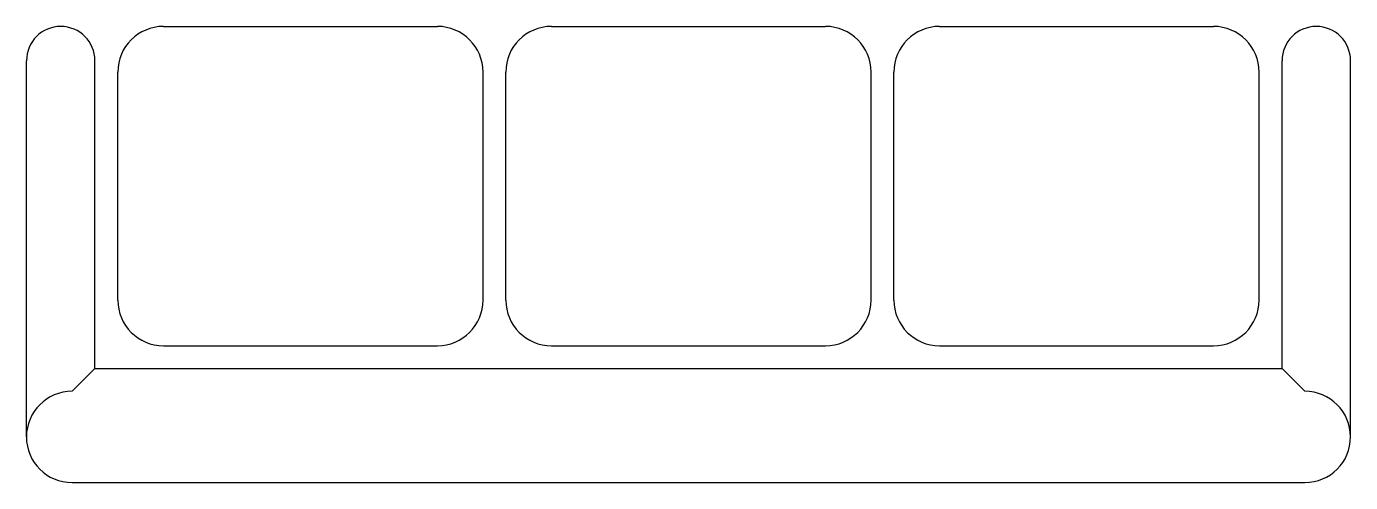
# Model space of a CAD drawing. Extents: x -1007 to 982, y -427 to 259.
import ezdxf

# ---------------------------------------------------------------- set-up
doc = ezdxf.new("R2010")
doc.units = 0
doc.header["$LTSCALE"] = 1000
doc.layers.get('0').update_dxf_attribs({"linetype": 'CONTINUOUS'})

msp = doc.modelspace()

# ---------------------------------------------------------------- linework, layer by layer
for p, q in [((-801.3, 258.9), (-389.9, 258.9)), ((-218.5, 258.9), (193, 258.9)), ((364.4, 258.9), (775.8, 258.9)), ((-1007, -358.2), (-1007, 207.5)), ((-904.2, -255.3), (-904.2, 207.5)), ((878.8, -255.3), (878.8, 207.5)), ((981.7, -358.2), (981.7, 207.5)), ((-869.9, -152.5), (-869.9, 190.4)), ((-321.3, -152.5), (-321.3, 190.4)), ((-287, -152.5), (-287, 190.4)), ((261.5, -152.5), (261.5, 190.4)), ((295.8, -152.5), (295.8, 190.4)), ((844.4, -152.5), (844.4, 190.4)), ((-801.3, -221.1), (-389.9, -221.1)), ((-218.5, -221.1), (193, -221.1)), ((364.4, -221.1), (775.8, -221.1)), ((-938.5, -289.6), (-904.2, -255.3)), ((-904.2, -255.3), (878.8, -255.3)), ((913.1, -289.6), (878.8, -255.3)), ((-938.5, -426.8), (913.1, -426.8))]:
    msp.add_line(p, q)
for centre, radius, start, end in [((-955.6, 207.5), 51.4, 0, 180), ((-801.3, 190.4), 68.6, 90, 180), ((-389.9, 190.4), 68.6, 0, 90), ((-218.5, 190.4), 68.6, 90, 180), ((193, 190.4), 68.6, 0, 90), ((364.4, 190.4), 68.6, 90, 180), ((775.8, 190.4), 68.6, 0, 90), ((930.3, 207.5), 51.4, 0, 180), ((-801.3, -152.5), 68.6, 180, 270), ((-389.9, -152.5), 68.6, 270, 0), ((-218.5, -152.5), 68.6, 180, 270), ((193, -152.5), 68.6, 270, 0), ((364.4, -152.5), 68.6, 180, 270), ((775.8, -152.5), 68.6, 270, 0), ((-938.5, -358.2), 68.6, 90, 270), ((913.1, -358.2), 68.6, 270, 90)]:
    msp.add_arc(centre, radius, start, end)

doc.saveas('drawing.dxf')
